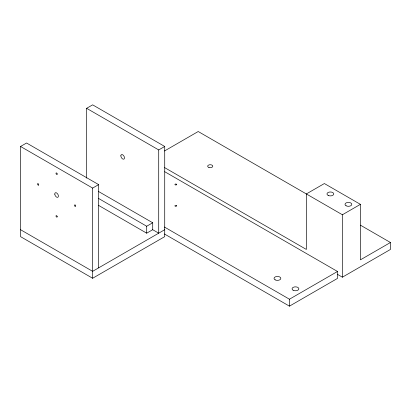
<?xml version="1.0" encoding="UTF-8"?>
<svg xmlns="http://www.w3.org/2000/svg" width="411" height="411" viewBox="0 0 411 411"><rect width="100%" height="100%" fill="white"/><g stroke="black" fill="none" stroke-linecap="round" stroke-linejoin="round"><path stroke-width="0.62" d="M86.629 178.112L86.629 108.319L92.639 104.846L164.724 146.47L164.724 236.644L92.639 278.262L20.55 236.644L20.55 146.47L26.556 143.002L98.645 184.621L98.645 267.859M20.55 146.47L92.639 188.089L98.645 184.621M86.629 108.319L158.718 149.938L164.724 146.47M164.518 150.971L198.215 131.52L342.394 214.758L360.411 204.349L360.411 259.844L390.45 242.505L390.45 249.441L342.394 277.189L337.39 274.301M98.666 198.508L146.701 226.24L152.712 222.772L152.712 229.708L158.718 233.176L158.718 149.938M98.666 205.443L146.701 233.176L152.712 229.708M164.724 229.708L92.639 271.327L20.55 229.708M164.441 227.042L289.447 299.213L337.503 271.471L337.503 278.406L289.447 306.154L164.441 233.977M360.411 204.349L324.371 183.542L306.349 193.946L306.349 249.441L164.611 167.606M360.447 225.182L390.45 242.505M164.719 171.711L337.503 271.471M98.599 191.531L152.712 222.772M342.394 214.758L342.394 277.189M289.447 299.213L289.447 306.154M146.701 226.24L146.701 233.176M92.639 188.089L92.639 278.262M176.504 184.739L176.37 184.842A0.848 0.488 0 0 1 174.973 184.662A0.848 0.488 0 0 1 175.841 184.005A0.848 0.488 0 0 1 176.504 184.739M38.264 185.114L38.11 185.048A0.848 0.488 60 0 1 37.565 183.748A0.848 0.488 60 0 1 38.572 184.174A0.848 0.488 60 0 1 38.264 185.114M176.442 205.541L176.288 205.449A0.848 0.488 0 0 0 175.168 205.49A0.848 0.488 0 0 0 175.091 206.137L175.25 206.224A0.848 0.488 0 0 0 176.37 206.183A0.848 0.488 0 0 0 176.442 205.541M75.156 205.053L75.002 204.966A0.848 0.488 60 0 0 74.478 205.346A0.848 0.488 60 0 0 74.997 206.337L75.156 206.43A0.848 0.488 60 0 0 75.681 206.045A0.848 0.488 60 0 0 75.156 205.053M57.196 174.028L57.175 173.838A0.848 0.488 60 0 0 56.209 172.928A0.848 0.488 60 0 0 56.338 174.161A0.848 0.488 60 0 0 57.196 174.028M57.196 216.715L57.175 216.525A0.848 0.488 60 0 0 56.209 215.616A0.848 0.488 60 0 0 56.338 216.849A0.848 0.488 60 0 0 57.196 216.715M293.1 290.223A3.396 1.963 0 0 0 298.751 289.282A3.396 1.963 0 0 0 294.512 286.924A3.396 1.963 0 0 0 293.1 290.223M275.19 279.881A3.396 1.963 0 0 0 280.764 278.786A3.396 1.963 0 0 0 276.336 276.546A3.396 1.963 0 0 0 275.19 279.881M208.958 167.477A2.548 1.469 0 0 0 212.78 166.203A2.548 1.469 0 0 0 208.958 164.924A2.548 1.469 0 0 0 208.958 167.477M346.088 205.788A3.396 1.963 0 0 0 351.713 204.791A3.396 1.963 0 0 0 347.398 202.474A3.396 1.963 0 0 0 346.088 205.788M328.677 195.646A3.396 1.963 0 0 0 333.773 193.946A3.396 1.963 0 0 0 328.677 192.245A3.396 1.963 0 0 0 328.677 195.646M120.87 155.831A2.548 1.469 60 0 0 123.577 159.196A2.548 1.469 60 0 0 123.577 155.589A2.548 1.469 60 0 0 120.87 155.831M54.797 194.126A2.548 1.469 60 0 0 57.597 197.331A2.548 1.469 60 0 0 57.391 193.617A2.548 1.469 60 0 0 54.797 194.126"/></g></svg>
